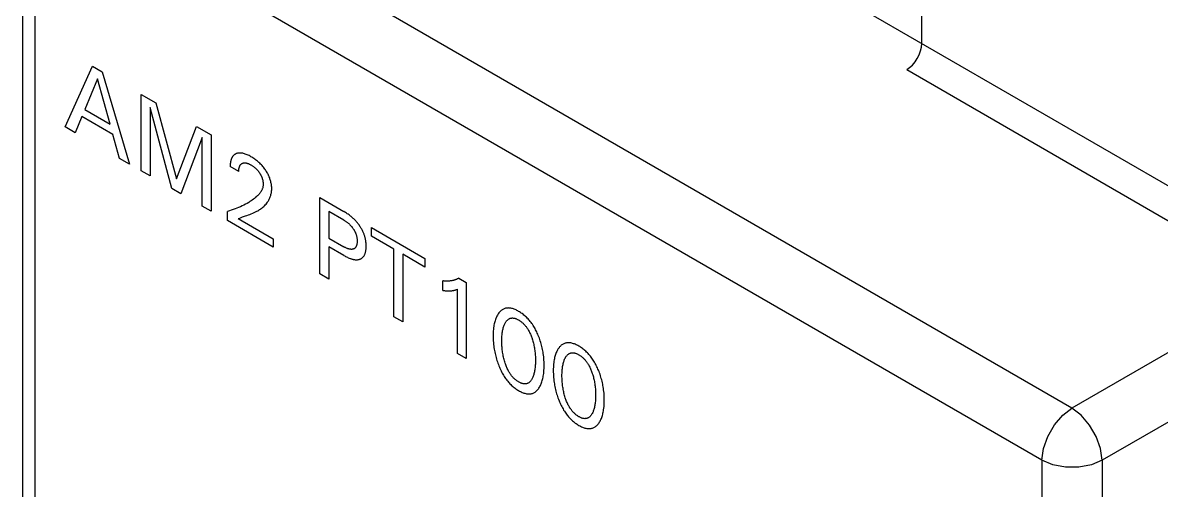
# Model space of a CAD drawing. Extents: x 0 to 420, y 0 to 297.
# Drawn here: x 165.2 to 191.99, y 172.8 to 183.79 of the extents above; entities that cross this region are included whole.
import ezdxf

# ---------------------------------------------------------------- set-up
doc = ezdxf.new("R2010")
doc.units = 0
doc.header["$LTSCALE"] = 23.1
doc.layers.add('40000_ISO', color=7, linetype='CONTINUOUS')

msp = doc.modelspace()

# ---------------------------------------------------------------- linework, layer by layer
at = {"layer": '40000_ISO', "color": 7, "linetype": 'CONTINUOUS'}
for p, q in [((189.887, 174.731), (166.199, 188.407)), ((186.352, 183.304), (186.352, 188.203)), ((165.199, 152.481), (165.199, 187.591)), ((165.492, 152.073), (165.492, 187.182)), ((189.18, 173.506), (165.492, 187.182)), ((184.655, 184.284), (195.191, 178.201)), ((186.345, 183.221), (186.352, 183.304)), ((186.248, 182.956), (186.292, 183.043)), ((186.292, 183.043), (186.325, 183.132)), ((186.325, 183.132), (186.345, 183.221)), ((166.199, 181.344), (166.837, 182.772)), ((166.837, 182.772), (167.071, 182.637)), ((185.998, 182.692), (186.067, 182.739)), ((186.067, 182.739), (186.133, 182.801)), ((186.133, 182.801), (186.195, 182.874)), ((186.195, 182.874), (186.248, 182.956)), ((166.955, 182.472), (166.658, 181.752)), ((167.254, 181.407), (166.955, 182.472)), ((167.071, 182.637), (167.71, 180.472)), ((185.998, 182.692), (194.837, 177.589)), ((167.982, 180.315), (167.982, 182.111)), ((167.982, 182.111), (168.327, 181.912)), ((168.327, 181.912), (168.815, 180.127)), ((166.658, 181.752), (167.254, 181.407)), ((168.195, 181.8), (168.195, 180.192)), ((168.707, 179.896), (168.195, 181.8)), ((166.589, 181.588), (166.435, 181.208)), ((167.321, 181.165), (166.589, 181.588)), ((168.815, 180.127), (169.288, 181.357)), ((169.288, 181.357), (169.633, 181.158)), ((166.435, 181.208), (166.199, 181.344)), ((167.478, 180.606), (167.321, 181.165)), ((169.421, 181.095), (168.921, 179.773)), ((169.421, 179.484), (169.421, 181.095)), ((169.633, 181.158), (169.633, 179.362)), ((167.71, 180.472), (167.478, 180.606)), ((170.096, 180.557), (170.093, 180.548)), ((170.098, 180.565), (170.096, 180.557)), ((170.1, 180.572), (170.098, 180.565)), ((170.102, 180.58), (170.1, 180.572)), ((170.105, 180.587), (170.102, 180.58)), ((170.108, 180.594), (170.105, 180.587)), ((170.11, 180.601), (170.108, 180.594)), ((170.113, 180.608), (170.11, 180.601)), ((170.117, 180.615), (170.113, 180.608)), ((170.12, 180.622), (170.117, 180.615)), ((170.123, 180.628), (170.12, 180.622)), ((170.127, 180.634), (170.123, 180.628)), ((170.131, 180.64), (170.127, 180.634)), ((170.134, 180.646), (170.131, 180.64)), ((170.138, 180.652), (170.134, 180.646)), ((170.143, 180.657), (170.138, 180.652)), ((170.147, 180.662), (170.143, 180.657)), ((170.151, 180.667), (170.147, 180.662)), ((170.155, 180.671), (170.151, 180.667)), ((170.16, 180.676), (170.155, 180.671)), ((170.164, 180.68), (170.16, 180.676)), ((170.169, 180.684), (170.164, 180.68)), ((170.174, 180.688), (170.169, 180.684)), ((170.178, 180.692), (170.174, 180.688)), ((170.183, 180.695), (170.178, 180.692)), ((170.188, 180.699), (170.183, 180.695)), ((170.194, 180.702), (170.188, 180.699)), ((170.199, 180.705), (170.194, 180.702)), ((170.204, 180.708), (170.199, 180.705)), ((170.21, 180.711), (170.204, 180.708)), ((170.215, 180.713), (170.21, 180.711)), ((170.221, 180.716), (170.215, 180.713)), ((170.236, 180.721), (170.221, 180.716)), ((170.252, 180.725), (170.236, 180.721)), ((170.268, 180.728), (170.252, 180.725)), ((170.284, 180.73), (170.268, 180.728)), ((170.301, 180.731), (170.284, 180.73)), ((170.318, 180.731), (170.301, 180.731)), ((170.337, 180.73), (170.318, 180.731)), ((170.356, 180.728), (170.337, 180.73)), ((170.375, 180.724), (170.356, 180.728)), ((170.395, 180.72), (170.375, 180.724)), ((170.414, 180.714), (170.395, 180.72)), ((170.434, 180.708), (170.414, 180.714)), ((170.456, 180.7), (170.434, 180.708)), ((170.479, 180.69), (170.456, 180.7)), ((170.501, 180.68), (170.479, 180.69)), ((170.523, 180.669), (170.501, 180.68)), ((170.546, 180.657), (170.523, 180.669)), ((170.568, 180.645), (170.546, 180.657)), ((170.59, 180.632), (170.568, 180.645)), ((170.612, 180.618), (170.59, 180.632)), ((170.634, 180.604), (170.612, 180.618)), ((170.656, 180.589), (170.634, 180.604)), ((170.678, 180.573), (170.656, 180.589)), ((170.699, 180.557), (170.678, 180.573)), ((170.719, 180.541), (170.699, 180.557)), ((168.195, 180.192), (167.982, 180.315)), ((170.081, 180.455), (170.08, 180.445)), ((170.08, 180.445), (170.08, 180.435)), ((170.08, 180.435), (170.08, 180.425)), ((170.08, 180.425), (170.08, 180.415)), ((170.282, 180.299), (170.08, 180.415)), ((170.082, 180.475), (170.081, 180.465)), ((170.081, 180.465), (170.081, 180.455)), ((170.083, 180.484), (170.082, 180.475)), ((170.084, 180.494), (170.083, 180.484)), ((170.085, 180.503), (170.084, 180.494)), ((170.086, 180.512), (170.085, 180.503)), ((170.088, 180.522), (170.086, 180.512)), ((170.09, 180.531), (170.088, 180.522)), ((170.091, 180.54), (170.09, 180.531)), ((170.093, 180.548), (170.091, 180.54)), ((170.282, 180.321), (170.283, 180.332)), ((170.282, 180.31), (170.282, 180.321)), ((170.282, 180.299), (170.282, 180.31)), ((170.283, 180.332), (170.284, 180.343)), ((170.284, 180.343), (170.285, 180.354)), ((170.285, 180.354), (170.286, 180.365)), ((170.286, 180.365), (170.288, 180.375)), ((170.288, 180.375), (170.29, 180.385)), ((170.29, 180.385), (170.292, 180.393)), ((170.292, 180.393), (170.295, 180.401)), ((170.295, 180.401), (170.297, 180.408)), ((170.297, 180.408), (170.3, 180.415)), ((170.3, 180.415), (170.303, 180.422)), ((170.303, 180.422), (170.306, 180.429)), ((170.306, 180.429), (170.309, 180.435)), ((170.309, 180.435), (170.313, 180.442)), ((170.313, 180.442), (170.317, 180.448)), ((170.317, 180.448), (170.321, 180.453)), ((170.321, 180.453), (170.325, 180.458)), ((170.325, 180.458), (170.329, 180.463)), ((170.329, 180.463), (170.334, 180.468)), ((170.334, 180.468), (170.339, 180.472)), ((170.339, 180.472), (170.344, 180.476)), ((170.344, 180.476), (170.349, 180.48)), ((170.349, 180.48), (170.355, 180.483)), ((170.355, 180.483), (170.361, 180.486)), ((170.361, 180.486), (170.367, 180.489)), ((170.367, 180.489), (170.374, 180.492)), ((170.374, 180.492), (170.381, 180.494)), ((170.381, 180.494), (170.388, 180.496)), ((170.388, 180.496), (170.396, 180.498)), ((170.396, 180.498), (170.403, 180.499)), ((170.403, 180.499), (170.411, 180.5)), ((170.411, 180.5), (170.419, 180.5)), ((170.419, 180.5), (170.427, 180.5)), ((170.427, 180.5), (170.435, 180.499)), ((170.435, 180.499), (170.444, 180.498)), ((170.444, 180.498), (170.453, 180.497)), ((170.453, 180.497), (170.461, 180.495)), ((170.461, 180.495), (170.47, 180.493)), ((170.47, 180.493), (170.479, 180.491)), ((170.479, 180.491), (170.488, 180.488)), ((170.488, 180.488), (170.498, 180.485)), ((170.498, 180.485), (170.508, 180.481)), ((170.508, 180.481), (170.518, 180.477)), ((170.518, 180.477), (170.528, 180.472)), ((170.528, 180.472), (170.538, 180.468)), ((170.538, 180.468), (170.548, 180.462)), ((170.548, 180.462), (170.558, 180.457)), ((170.558, 180.457), (170.568, 180.451)), ((170.568, 180.451), (170.58, 180.445)), ((170.58, 180.445), (170.591, 180.438)), ((170.591, 180.438), (170.602, 180.431)), ((170.602, 180.431), (170.613, 180.423)), ((170.613, 180.423), (170.625, 180.415)), ((170.625, 180.415), (170.636, 180.407)), ((170.636, 180.407), (170.647, 180.398)), ((170.647, 180.398), (170.655, 180.391)), ((170.655, 180.391), (170.664, 180.384)), ((170.664, 180.384), (170.673, 180.376)), ((170.673, 180.376), (170.681, 180.368)), ((170.681, 180.368), (170.69, 180.36)), ((170.69, 180.36), (170.698, 180.352)), ((170.698, 180.352), (170.706, 180.344)), ((170.706, 180.344), (170.714, 180.335)), ((170.714, 180.335), (170.722, 180.326)), ((170.738, 180.525), (170.719, 180.541)), ((170.722, 180.326), (170.729, 180.318)), ((170.729, 180.318), (170.737, 180.309)), ((170.737, 180.309), (170.744, 180.3)), ((170.757, 180.508), (170.738, 180.525)), ((170.744, 180.3), (170.751, 180.29)), ((170.751, 180.29), (170.758, 180.281)), ((170.776, 180.49), (170.757, 180.508)), ((170.795, 180.472), (170.776, 180.49)), ((170.813, 180.453), (170.795, 180.472)), ((170.83, 180.434), (170.813, 180.453)), ((170.846, 180.415), (170.83, 180.434)), ((170.863, 180.396), (170.846, 180.415)), ((170.879, 180.376), (170.863, 180.396)), ((170.894, 180.355), (170.879, 180.376)), ((170.909, 180.334), (170.894, 180.355)), ((170.922, 180.314), (170.909, 180.334)), ((170.935, 180.294), (170.922, 180.314)), ((170.947, 180.274), (170.935, 180.294)), ((170.758, 180.281), (170.765, 180.271)), ((170.765, 180.271), (170.771, 180.262)), ((170.771, 180.262), (170.777, 180.253)), ((170.777, 180.253), (170.783, 180.243)), ((170.783, 180.243), (170.788, 180.234)), ((170.788, 180.234), (170.794, 180.224)), ((170.794, 180.224), (170.799, 180.215)), ((170.799, 180.215), (170.804, 180.205)), ((170.804, 180.205), (170.809, 180.195)), ((170.809, 180.195), (170.813, 180.186)), ((170.813, 180.186), (170.818, 180.176)), ((170.818, 180.176), (170.822, 180.166)), ((170.822, 180.166), (170.826, 180.156)), ((170.826, 180.156), (170.829, 180.146)), ((170.829, 180.146), (170.833, 180.136)), ((170.833, 180.136), (170.836, 180.126)), ((170.836, 180.126), (170.839, 180.116)), ((170.839, 180.116), (170.841, 180.106)), ((170.841, 180.106), (170.844, 180.096)), ((170.844, 180.096), (170.846, 180.086)), ((170.846, 180.086), (170.848, 180.075)), ((170.848, 180.075), (170.85, 180.065)), ((170.85, 180.065), (170.851, 180.054)), ((170.851, 180.054), (170.853, 180.044)), ((170.853, 180.044), (170.854, 180.033)), ((170.854, 180.033), (170.854, 180.023)), ((170.854, 180.023), (170.855, 180.013)), ((170.959, 180.253), (170.947, 180.274)), ((170.971, 180.232), (170.959, 180.253)), ((170.981, 180.211), (170.971, 180.232)), ((170.991, 180.189), (170.981, 180.211)), ((171, 180.168), (170.991, 180.189)), ((171.009, 180.147), (171, 180.168)), ((171.016, 180.126), (171.009, 180.147)), ((171.023, 180.104), (171.016, 180.126)), ((171.03, 180.083), (171.023, 180.104)), ((171.035, 180.062), (171.03, 180.083)), ((171.04, 180.041), (171.035, 180.062)), ((171.045, 180.018), (171.04, 180.041)), ((171.049, 179.995), (171.045, 180.018)), ((168.921, 179.773), (168.707, 179.896)), ((170.746, 179.748), (170.732, 179.734)), ((170.759, 179.763), (170.746, 179.748)), ((170.772, 179.779), (170.759, 179.763)), ((170.784, 179.795), (170.772, 179.779)), ((170.796, 179.812), (170.784, 179.795)), ((170.807, 179.829), (170.796, 179.812)), ((170.817, 179.848), (170.807, 179.829)), ((170.823, 179.861), (170.817, 179.848)), ((170.829, 179.873), (170.823, 179.861)), ((170.834, 179.887), (170.829, 179.873)), ((170.839, 179.9), (170.834, 179.887)), ((170.844, 179.915), (170.839, 179.9)), ((170.847, 179.929), (170.844, 179.915)), ((170.85, 179.944), (170.847, 179.929)), ((170.853, 179.96), (170.85, 179.944)), ((170.854, 179.976), (170.853, 179.96)), ((170.855, 179.993), (170.854, 179.976)), ((170.855, 180.013), (170.855, 180.003)), ((170.855, 180.003), (170.855, 179.993)), ((171.034, 179.735), (171.04, 179.755)), ((171.04, 179.755), (171.044, 179.776)), ((171.044, 179.776), (171.049, 179.797)), ((171.052, 179.973), (171.049, 179.995)), ((171.049, 179.797), (171.052, 179.818)), ((171.054, 179.951), (171.052, 179.973)), ((171.052, 179.818), (171.054, 179.841)), ((171.056, 179.929), (171.054, 179.951)), ((171.054, 179.841), (171.056, 179.863)), ((171.057, 179.908), (171.056, 179.929)), ((171.056, 179.863), (171.057, 179.887)), ((171.057, 179.887), (171.057, 179.908)), ((169.633, 179.362), (169.421, 179.484)), ((170.361, 179.488), (170.32, 179.469)), ((170.4, 179.507), (170.361, 179.488)), ((170.439, 179.527), (170.4, 179.507)), ((170.478, 179.548), (170.439, 179.527)), ((170.515, 179.57), (170.478, 179.548)), ((170.544, 179.588), (170.515, 179.57)), ((170.572, 179.606), (170.544, 179.588)), ((170.599, 179.624), (170.572, 179.606)), ((170.626, 179.644), (170.599, 179.624)), ((170.653, 179.664), (170.626, 179.644)), ((170.679, 179.685), (170.653, 179.664)), ((170.704, 179.707), (170.679, 179.685)), ((170.718, 179.721), (170.704, 179.707)), ((170.732, 179.734), (170.718, 179.721)), ((170.87, 179.476), (170.888, 179.493)), ((170.888, 179.493), (170.906, 179.511)), ((170.906, 179.511), (170.923, 179.531)), ((170.923, 179.531), (170.939, 179.551)), ((170.939, 179.551), (170.954, 179.572)), ((170.954, 179.572), (170.969, 179.594)), ((170.969, 179.594), (170.979, 179.61)), ((170.979, 179.61), (170.988, 179.626)), ((170.988, 179.626), (170.997, 179.643)), ((170.997, 179.643), (171.006, 179.661)), ((171.006, 179.661), (171.014, 179.678)), ((171.014, 179.678), (171.021, 179.697)), ((171.021, 179.697), (171.028, 179.716)), ((171.028, 179.716), (171.034, 179.735)), ((172.188, 177.887), (172.188, 179.683)), ((172.188, 179.683), (172.754, 179.357)), ((170.061, 179.37), (170.016, 179.356)), ((170.016, 179.141), (170.016, 179.356)), ((170.106, 179.384), (170.061, 179.37)), ((170.15, 179.4), (170.106, 179.384)), ((170.194, 179.416), (170.15, 179.4)), ((170.237, 179.433), (170.194, 179.416)), ((170.279, 179.45), (170.237, 179.433)), ((170.32, 179.469), (170.279, 179.45)), ((170.303, 179.203), (170.336, 179.215)), ((170.336, 179.215), (170.37, 179.227)), ((170.37, 179.227), (170.438, 179.251)), ((170.438, 179.251), (170.472, 179.263)), ((170.472, 179.263), (170.507, 179.276)), ((170.507, 179.276), (170.541, 179.289)), ((170.541, 179.289), (170.575, 179.302)), ((170.575, 179.302), (170.609, 179.316)), ((170.609, 179.316), (170.642, 179.33)), ((170.642, 179.33), (170.675, 179.346)), ((170.675, 179.346), (170.707, 179.362)), ((170.707, 179.362), (170.729, 179.374)), ((170.729, 179.374), (170.75, 179.387)), ((170.75, 179.387), (170.771, 179.4)), ((170.771, 179.4), (170.792, 179.414)), ((170.792, 179.414), (170.812, 179.428)), ((170.812, 179.428), (170.832, 179.443)), ((170.832, 179.443), (170.851, 179.459)), ((170.851, 179.459), (170.87, 179.476)), ((172.401, 179.357), (172.401, 178.73)), ((172.754, 179.153), (172.401, 179.357)), ((172.774, 179.344), (172.754, 179.357)), ((172.795, 179.332), (172.774, 179.344)), ((172.815, 179.319), (172.795, 179.332)), ((172.836, 179.305), (172.815, 179.319)), ((172.856, 179.291), (172.836, 179.305)), ((172.877, 179.276), (172.856, 179.291)), ((172.897, 179.26), (172.877, 179.276)), ((172.913, 179.248), (172.897, 179.26)), ((172.928, 179.235), (172.913, 179.248)), ((172.944, 179.222), (172.928, 179.235)), ((172.96, 179.208), (172.944, 179.222)), ((171.089, 178.521), (170.016, 179.141)), ((170.27, 179.19), (170.303, 179.203)), ((170.27, 179.19), (171.089, 178.717)), ((172.754, 179.153), (172.766, 179.146)), ((172.766, 179.146), (172.778, 179.138)), ((172.778, 179.138), (172.791, 179.13)), ((172.791, 179.13), (172.803, 179.122)), ((172.803, 179.122), (172.816, 179.113)), ((172.816, 179.113), (172.828, 179.104)), ((172.828, 179.104), (172.84, 179.095)), ((172.84, 179.095), (172.85, 179.087)), ((172.85, 179.087), (172.859, 179.079)), ((172.859, 179.079), (172.869, 179.071)), ((172.869, 179.071), (172.878, 179.063)), ((172.878, 179.063), (172.887, 179.055)), ((172.887, 179.055), (172.896, 179.046)), ((172.896, 179.046), (172.905, 179.037)), ((172.905, 179.037), (172.914, 179.028)), ((172.914, 179.028), (172.922, 179.019)), ((172.922, 179.019), (172.93, 179.01)), ((172.93, 179.01), (172.938, 179.001)), ((172.938, 179.001), (172.946, 178.992)), ((172.946, 178.992), (172.953, 178.982)), ((172.953, 178.982), (172.961, 178.972)), ((172.975, 179.194), (172.96, 179.208)), ((172.961, 178.972), (172.968, 178.962)), ((172.968, 178.962), (172.975, 178.952)), ((172.99, 179.18), (172.975, 179.194)), ((172.975, 178.952), (172.982, 178.943)), ((173.005, 179.165), (172.99, 179.18)), ((173.02, 179.149), (173.005, 179.165)), ((173.034, 179.135), (173.02, 179.149)), ((173.047, 179.12), (173.034, 179.135)), ((173.06, 179.105), (173.047, 179.12)), ((173.073, 179.089), (173.06, 179.105)), ((173.086, 179.073), (173.073, 179.089)), ((173.099, 179.057), (173.086, 179.073)), ((173.111, 179.041), (173.099, 179.057)), ((173.123, 179.024), (173.111, 179.041)), ((173.134, 179.007), (173.123, 179.024)), ((173.145, 178.991), (173.134, 179.007)), ((173.155, 178.974), (173.145, 178.991)), ((173.165, 178.957), (173.155, 178.974)), ((173.175, 178.94), (173.165, 178.957)), ((173.407, 178.775), (173.407, 178.979)), ((173.407, 178.979), (174.663, 178.254)), ((171.089, 178.717), (171.089, 178.521)), ((172.401, 178.73), (172.754, 178.526)), ((172.982, 178.943), (172.988, 178.933)), ((172.988, 178.933), (172.994, 178.923)), ((172.994, 178.923), (173, 178.913)), ((173, 178.913), (173.006, 178.902)), ((173.006, 178.902), (173.011, 178.892)), ((173.011, 178.892), (173.016, 178.881)), ((173.016, 178.881), (173.021, 178.871)), ((173.021, 178.871), (173.026, 178.86)), ((173.026, 178.86), (173.03, 178.85)), ((173.03, 178.85), (173.035, 178.839)), ((173.035, 178.839), (173.039, 178.828)), ((173.039, 178.828), (173.042, 178.817)), ((173.042, 178.817), (173.046, 178.806)), ((173.046, 178.806), (173.049, 178.795)), ((173.049, 178.795), (173.052, 178.785)), ((173.052, 178.785), (173.054, 178.774)), ((173.054, 178.774), (173.056, 178.763)), ((173.056, 178.763), (173.059, 178.752)), ((173.059, 178.752), (173.061, 178.74)), ((173.061, 178.74), (173.062, 178.728)), ((173.062, 178.728), (173.064, 178.717)), ((173.064, 178.717), (173.065, 178.706)), ((173.065, 178.706), (173.066, 178.694)), ((173.066, 178.694), (173.066, 178.683)), ((173.066, 178.683), (173.067, 178.672)), ((173.184, 178.923), (173.175, 178.94)), ((173.193, 178.906), (173.184, 178.923)), ((173.202, 178.888), (173.193, 178.906)), ((173.21, 178.87), (173.202, 178.888)), ((173.217, 178.854), (173.21, 178.87)), ((173.223, 178.838), (173.217, 178.854)), ((173.229, 178.822), (173.223, 178.838)), ((173.235, 178.806), (173.229, 178.822)), ((173.241, 178.79), (173.235, 178.806)), ((173.246, 178.774), (173.241, 178.79)), ((173.25, 178.758), (173.246, 178.774)), ((173.255, 178.742), (173.25, 178.758)), ((173.258, 178.726), (173.255, 178.742)), ((173.262, 178.71), (173.258, 178.726)), ((173.266, 178.69), (173.262, 178.71)), ((173.269, 178.671), (173.266, 178.69)), ((173.929, 178.474), (173.407, 178.775)), ((172.401, 178.526), (172.401, 177.764)), ((172.754, 178.323), (172.401, 178.526)), ((172.766, 178.519), (172.754, 178.526)), ((172.779, 178.513), (172.766, 178.519)), ((172.791, 178.506), (172.779, 178.513)), ((172.804, 178.5), (172.791, 178.506)), ((172.816, 178.494), (172.804, 178.5)), ((172.829, 178.489), (172.816, 178.494)), ((172.841, 178.484), (172.829, 178.489)), ((172.851, 178.481), (172.841, 178.484)), ((172.86, 178.478), (172.851, 178.481)), ((172.869, 178.475), (172.86, 178.478)), ((172.879, 178.473), (172.869, 178.475)), ((172.888, 178.471), (172.879, 178.473)), ((172.897, 178.469), (172.888, 178.471)), ((172.906, 178.467), (172.897, 178.469)), ((172.915, 178.467), (172.906, 178.467)), ((172.923, 178.466), (172.915, 178.467)), ((172.931, 178.466), (172.923, 178.466)), ((172.939, 178.466), (172.931, 178.466)), ((172.947, 178.467), (172.939, 178.466)), ((172.955, 178.468), (172.947, 178.467)), ((172.962, 178.469), (172.955, 178.468)), ((172.969, 178.471), (172.962, 178.469)), ((172.976, 178.473), (172.969, 178.471)), ((172.983, 178.475), (172.976, 178.473)), ((172.989, 178.478), (172.983, 178.475)), ((172.995, 178.481), (172.989, 178.478)), ((173.001, 178.485), (172.995, 178.481)), ((173.006, 178.489), (173.001, 178.485)), ((173.012, 178.493), (173.006, 178.489)), ((173.017, 178.497), (173.012, 178.493)), ((173.022, 178.502), (173.017, 178.497)), ((173.026, 178.508), (173.022, 178.502)), ((173.031, 178.513), (173.026, 178.508)), ((173.035, 178.519), (173.031, 178.513)), ((173.039, 178.526), (173.035, 178.519)), ((173.043, 178.532), (173.039, 178.526)), ((173.046, 178.54), (173.043, 178.532)), ((173.049, 178.547), (173.046, 178.54)), ((173.052, 178.554), (173.049, 178.547)), ((173.054, 178.562), (173.052, 178.554)), ((173.057, 178.57), (173.054, 178.562)), ((173.059, 178.58), (173.057, 178.57)), ((173.061, 178.589), (173.059, 178.58)), ((173.062, 178.599), (173.061, 178.589)), ((173.064, 178.609), (173.062, 178.599)), ((173.065, 178.619), (173.064, 178.609)), ((173.066, 178.629), (173.065, 178.619)), ((173.067, 178.651), (173.066, 178.64)), ((173.066, 178.64), (173.066, 178.629)), ((173.067, 178.672), (173.067, 178.661)), ((173.067, 178.661), (173.067, 178.651)), ((173.266, 178.406), (173.269, 178.421)), ((173.272, 178.652), (173.269, 178.671)), ((173.269, 178.421), (173.272, 178.437)), ((173.274, 178.633), (173.272, 178.652)), ((173.272, 178.437), (173.275, 178.454)), ((173.276, 178.614), (173.274, 178.633)), ((173.275, 178.454), (173.276, 178.471)), ((173.278, 178.596), (173.276, 178.614)), ((173.276, 178.471), (173.278, 178.488)), ((173.279, 178.577), (173.278, 178.596)), ((173.278, 178.488), (173.279, 178.505)), ((173.279, 178.559), (173.279, 178.577)), ((173.279, 178.541), (173.279, 178.559)), ((173.279, 178.523), (173.279, 178.541)), ((173.279, 178.505), (173.279, 178.523)), ((173.929, 176.882), (173.929, 178.474)), ((172.754, 178.323), (172.774, 178.311)), ((172.774, 178.311), (172.795, 178.3)), ((172.795, 178.3), (172.816, 178.289)), ((172.816, 178.289), (172.837, 178.279)), ((172.837, 178.279), (172.857, 178.27)), ((172.857, 178.27), (172.878, 178.261)), ((172.878, 178.261), (172.899, 178.253)), ((172.899, 178.253), (172.915, 178.247)), ((172.915, 178.247), (172.93, 178.242)), ((172.93, 178.242), (172.946, 178.237)), ((172.946, 178.237), (172.962, 178.233)), ((172.962, 178.233), (172.977, 178.229)), ((172.977, 178.229), (172.992, 178.226)), ((172.992, 178.226), (173.008, 178.224)), ((173.008, 178.224), (173.023, 178.222)), ((173.023, 178.222), (173.036, 178.221)), ((173.036, 178.221), (173.05, 178.221)), ((173.05, 178.221), (173.063, 178.221)), ((173.063, 178.221), (173.076, 178.222)), ((173.076, 178.222), (173.088, 178.224)), ((173.088, 178.224), (173.101, 178.226)), ((173.101, 178.226), (173.113, 178.228)), ((173.113, 178.228), (173.125, 178.232)), ((173.125, 178.232), (173.136, 178.236)), ((173.136, 178.236), (173.147, 178.24)), ((173.147, 178.24), (173.157, 178.245)), ((173.157, 178.245), (173.167, 178.25)), ((173.167, 178.25), (173.176, 178.256)), ((173.176, 178.256), (173.186, 178.263)), ((173.186, 178.263), (173.194, 178.271)), ((173.194, 178.271), (173.203, 178.279)), ((173.203, 178.279), (173.211, 178.287)), ((173.211, 178.287), (173.218, 178.296)), ((173.218, 178.296), (173.225, 178.306)), ((173.225, 178.306), (173.232, 178.317)), ((173.232, 178.317), (173.238, 178.328)), ((173.238, 178.328), (173.244, 178.339)), ((173.244, 178.339), (173.249, 178.351)), ((173.249, 178.351), (173.254, 178.364)), ((173.254, 178.364), (173.258, 178.377)), ((173.258, 178.377), (173.262, 178.39)), ((173.262, 178.39), (173.266, 178.406)), ((174.142, 178.351), (174.142, 176.759)), ((174.663, 178.05), (174.142, 178.351)), ((174.663, 178.254), (174.663, 178.05)), ((172.401, 177.764), (172.188, 177.887)), ((175.084, 177.5), (175.084, 177.724)), ((175.098, 177.723), (175.084, 177.724)), ((175.112, 177.721), (175.098, 177.723)), ((175.125, 177.72), (175.112, 177.721)), ((175.139, 177.719), (175.125, 177.72)), ((175.153, 177.719), (175.139, 177.719)), ((175.166, 177.718), (175.153, 177.719)), ((175.179, 177.718), (175.166, 177.718)), ((175.193, 177.718), (175.179, 177.718)), ((175.206, 177.719), (175.193, 177.718)), ((175.219, 177.719), (175.206, 177.719)), ((175.232, 177.72), (175.219, 177.719)), ((175.244, 177.721), (175.232, 177.72)), ((175.257, 177.723), (175.244, 177.721)), ((175.27, 177.725), (175.257, 177.723)), ((175.282, 177.726), (175.27, 177.725)), ((175.295, 177.729), (175.282, 177.726)), ((175.307, 177.731), (175.295, 177.729)), ((175.319, 177.734), (175.307, 177.731)), ((175.331, 177.737), (175.319, 177.734)), ((175.343, 177.74), (175.331, 177.737)), ((175.355, 177.743), (175.343, 177.74)), ((175.367, 177.747), (175.355, 177.743)), ((175.378, 177.751), (175.367, 177.747)), ((175.39, 177.755), (175.378, 177.751)), ((175.402, 177.76), (175.39, 177.755)), ((175.413, 177.764), (175.402, 177.76)), ((175.424, 177.769), (175.413, 177.764)), ((175.435, 177.774), (175.424, 177.769)), ((175.446, 177.78), (175.435, 177.774)), ((175.457, 177.786), (175.446, 177.78)), ((175.457, 177.786), (175.633, 177.684)), ((175.633, 177.684), (175.633, 175.898)), ((175.084, 177.5), (175.103, 177.498)), ((175.103, 177.498), (175.123, 177.496)), ((175.123, 177.496), (175.142, 177.494)), ((175.142, 177.494), (175.161, 177.493)), ((175.161, 177.493), (175.18, 177.492)), ((175.18, 177.492), (175.194, 177.491)), ((175.194, 177.491), (175.208, 177.49)), ((175.208, 177.49), (175.221, 177.49)), ((175.221, 177.49), (175.235, 177.49)), ((175.235, 177.49), (175.249, 177.491)), ((175.249, 177.491), (175.262, 177.491)), ((175.262, 177.491), (175.274, 177.492)), ((175.274, 177.492), (175.286, 177.493)), ((175.286, 177.493), (175.297, 177.494)), ((175.297, 177.494), (175.309, 177.495)), ((175.309, 177.495), (175.32, 177.497)), ((175.32, 177.497), (175.331, 177.499)), ((175.331, 177.499), (175.341, 177.501)), ((175.341, 177.501), (175.351, 177.503)), ((175.351, 177.503), (175.36, 177.506)), ((175.36, 177.506), (175.371, 177.508)), ((175.371, 177.508), (175.381, 177.511)), ((175.381, 177.511), (175.391, 177.515)), ((175.391, 177.515), (175.408, 177.52)), ((175.408, 177.52), (175.425, 177.527)), ((175.425, 176.018), (175.425, 177.527)), ((194.837, 177.589), (189.887, 174.731)), ((176.529, 177.07), (176.513, 177.063)), ((176.544, 177.075), (176.529, 177.07)), ((176.56, 177.08), (176.544, 177.075)), ((176.577, 177.083), (176.56, 177.08)), ((176.593, 177.085), (176.577, 177.083)), ((176.611, 177.086), (176.593, 177.085)), ((176.628, 177.087), (176.611, 177.086)), ((176.646, 177.086), (176.628, 177.087)), ((176.664, 177.084), (176.646, 177.086)), ((176.683, 177.081), (176.664, 177.084)), ((176.703, 177.077), (176.683, 177.081)), ((176.723, 177.072), (176.703, 177.077)), ((176.743, 177.066), (176.723, 177.072)), ((174.142, 176.759), (173.929, 176.882)), ((176.32, 176.813), (176.312, 176.788)), ((176.328, 176.837), (176.32, 176.813)), ((176.337, 176.858), (176.328, 176.837)), ((176.346, 176.878), (176.337, 176.858)), ((176.356, 176.898), (176.346, 176.878)), ((176.366, 176.917), (176.356, 176.898)), ((176.377, 176.935), (176.366, 176.917)), ((176.389, 176.953), (176.377, 176.935)), ((176.401, 176.97), (176.389, 176.953)), ((176.405, 176.975), (176.401, 176.97)), ((176.417, 176.989), (176.405, 176.975)), ((176.429, 177.002), (176.417, 176.989)), ((176.441, 177.014), (176.429, 177.002)), ((176.455, 177.026), (176.441, 177.014)), ((176.468, 177.037), (176.455, 177.026)), ((176.483, 177.047), (176.468, 177.037)), ((176.497, 177.055), (176.483, 177.047)), ((176.513, 177.063), (176.497, 177.055)), ((176.591, 176.793), (176.601, 176.803)), ((176.601, 176.803), (176.611, 176.812)), ((176.611, 176.812), (176.621, 176.82)), ((176.621, 176.82), (176.632, 176.828)), ((176.632, 176.828), (176.641, 176.833)), ((176.641, 176.833), (176.651, 176.838)), ((176.651, 176.838), (176.661, 176.842)), ((176.661, 176.842), (176.671, 176.845)), ((176.671, 176.845), (176.681, 176.848)), ((176.681, 176.848), (176.692, 176.85)), ((176.692, 176.85), (176.703, 176.851)), ((176.703, 176.851), (176.714, 176.852)), ((176.714, 176.852), (176.726, 176.852)), ((176.726, 176.852), (176.738, 176.851)), ((176.738, 176.851), (176.75, 176.85)), ((176.763, 177.058), (176.743, 177.066)), ((176.75, 176.85), (176.763, 176.847)), ((176.784, 177.05), (176.763, 177.058)), ((176.763, 176.847), (176.775, 176.844)), ((176.775, 176.844), (176.788, 176.841)), ((176.805, 177.041), (176.784, 177.05)), ((176.788, 176.841), (176.801, 176.836)), ((176.801, 176.836), (176.814, 176.831)), ((176.825, 177.031), (176.805, 177.041)), ((176.814, 176.831), (176.827, 176.825)), ((176.846, 177.02), (176.825, 177.031)), ((176.827, 176.825), (176.84, 176.819)), ((176.84, 176.819), (176.854, 176.812)), ((176.867, 177.008), (176.846, 177.02)), ((176.854, 176.812), (176.867, 176.805)), ((176.888, 176.996), (176.867, 177.008)), ((176.867, 176.805), (176.88, 176.797)), ((176.909, 176.983), (176.888, 176.996)), ((176.93, 176.969), (176.909, 176.983)), ((176.95, 176.954), (176.93, 176.969)), ((176.971, 176.939), (176.95, 176.954)), ((176.991, 176.922), (176.971, 176.939)), ((177.012, 176.905), (176.991, 176.922)), ((177.032, 176.887), (177.012, 176.905)), ((177.052, 176.868), (177.032, 176.887)), ((177.07, 176.85), (177.052, 176.868)), ((177.088, 176.831), (177.07, 176.85)), ((177.106, 176.811), (177.088, 176.831)), ((177.124, 176.79), (177.106, 176.811)), ((196.605, 176.976), (190.594, 173.506)), ((176.271, 176.547), (176.269, 176.51)), ((176.274, 176.584), (176.271, 176.547)), ((176.278, 176.621), (176.274, 176.584)), ((176.283, 176.656), (176.278, 176.621)), ((176.287, 176.684), (176.283, 176.656)), ((176.292, 176.711), (176.287, 176.684)), ((176.298, 176.737), (176.292, 176.711)), ((176.305, 176.763), (176.298, 176.737)), ((176.312, 176.788), (176.305, 176.763)), ((176.487, 176.53), (176.491, 176.554)), ((176.491, 176.554), (176.495, 176.577)), ((176.495, 176.577), (176.501, 176.6)), ((176.501, 176.6), (176.506, 176.622)), ((176.506, 176.622), (176.512, 176.642)), ((176.512, 176.642), (176.519, 176.662)), ((176.519, 176.662), (176.526, 176.681)), ((176.526, 176.681), (176.534, 176.699)), ((176.534, 176.699), (176.542, 176.717)), ((176.542, 176.717), (176.551, 176.734)), ((176.551, 176.734), (176.558, 176.747)), ((176.558, 176.747), (176.565, 176.759)), ((176.565, 176.759), (176.574, 176.771)), ((176.574, 176.771), (176.582, 176.782)), ((176.582, 176.782), (176.591, 176.793)), ((176.88, 176.797), (176.894, 176.788)), ((176.894, 176.788), (176.907, 176.779)), ((176.907, 176.779), (176.92, 176.77)), ((176.92, 176.77), (176.933, 176.76)), ((176.933, 176.76), (176.946, 176.749)), ((176.946, 176.749), (176.959, 176.738)), ((176.959, 176.738), (176.971, 176.727)), ((176.971, 176.727), (176.984, 176.715)), ((176.984, 176.715), (176.996, 176.702)), ((176.996, 176.702), (177.008, 176.689)), ((177.008, 176.689), (177.02, 176.676)), ((177.02, 176.676), (177.031, 176.662)), ((177.031, 176.662), (177.042, 176.648)), ((177.042, 176.648), (177.053, 176.633)), ((177.053, 176.633), (177.063, 176.619)), ((177.063, 176.619), (177.073, 176.603)), ((177.073, 176.603), (177.083, 176.588)), ((177.083, 176.588), (177.093, 176.572)), ((177.093, 176.572), (177.102, 176.557)), ((177.102, 176.557), (177.113, 176.536)), ((177.113, 176.536), (177.123, 176.516)), ((177.141, 176.769), (177.124, 176.79)), ((177.158, 176.747), (177.141, 176.769)), ((177.174, 176.725), (177.158, 176.747)), ((177.19, 176.703), (177.174, 176.725)), ((177.206, 176.679), (177.19, 176.703)), ((177.222, 176.654), (177.206, 176.679)), ((177.237, 176.628), (177.222, 176.654)), ((177.252, 176.602), (177.237, 176.628)), ((177.266, 176.576), (177.252, 176.602)), ((177.28, 176.549), (177.266, 176.576)), ((177.293, 176.523), (177.28, 176.549)), ((176.268, 176.472), (176.267, 176.433)), ((176.267, 176.433), (176.268, 176.393)), ((176.269, 176.51), (176.268, 176.472)), ((176.268, 176.393), (176.269, 176.353)), ((176.269, 176.353), (176.271, 176.313)), ((176.271, 176.313), (176.274, 176.272)), ((176.274, 176.272), (176.278, 176.23)), ((176.471, 176.342), (176.472, 176.37)), ((176.471, 176.313), (176.471, 176.342)), ((176.471, 176.283), (176.471, 176.313)), ((176.472, 176.253), (176.471, 176.283)), ((176.472, 176.37), (176.473, 176.399)), ((176.473, 176.399), (176.475, 176.427)), ((176.475, 176.427), (176.477, 176.454)), ((176.477, 176.454), (176.48, 176.482)), ((176.48, 176.482), (176.483, 176.506)), ((176.483, 176.506), (176.487, 176.53)), ((177.123, 176.516), (177.133, 176.495)), ((177.133, 176.495), (177.143, 176.474)), ((177.143, 176.474), (177.152, 176.453)), ((177.152, 176.453), (177.16, 176.432)), ((177.16, 176.432), (177.169, 176.411)), ((177.169, 176.411), (177.176, 176.39)), ((177.176, 176.39), (177.183, 176.369)), ((177.183, 176.369), (177.186, 176.362)), ((177.186, 176.362), (177.194, 176.335)), ((177.194, 176.335), (177.202, 176.309)), ((177.202, 176.309), (177.209, 176.283)), ((177.209, 176.283), (177.216, 176.257)), ((177.305, 176.496), (177.293, 176.523)), ((177.317, 176.468), (177.305, 176.496)), ((177.329, 176.441), (177.317, 176.468)), ((177.342, 176.409), (177.329, 176.441)), ((177.354, 176.377), (177.342, 176.409)), ((177.366, 176.344), (177.354, 176.377)), ((177.377, 176.312), (177.366, 176.344)), ((177.387, 176.279), (177.377, 176.312)), ((177.397, 176.247), (177.387, 176.279)), ((178.009, 176.268), (177.992, 176.266)), ((178.026, 176.269), (178.009, 176.268)), ((178.044, 176.269), (178.026, 176.269)), ((178.062, 176.269), (178.044, 176.269)), ((178.08, 176.267), (178.062, 176.269)), ((178.099, 176.264), (178.08, 176.267)), ((175.633, 175.898), (175.425, 176.018)), ((176.278, 176.23), (176.282, 176.188)), ((176.282, 176.188), (176.287, 176.155)), ((176.287, 176.155), (176.292, 176.122)), ((176.292, 176.122), (176.298, 176.088)), ((176.298, 176.088), (176.304, 176.054)), ((176.304, 176.054), (176.311, 176.02)), ((176.311, 176.02), (176.319, 175.986)), ((176.473, 176.223), (176.472, 176.253)), ((176.475, 176.193), (176.473, 176.223)), ((176.477, 176.162), (176.475, 176.193)), ((176.48, 176.131), (176.477, 176.162)), ((176.483, 176.103), (176.48, 176.131)), ((176.486, 176.074), (176.483, 176.103)), ((176.49, 176.045), (176.486, 176.074)), ((176.495, 176.016), (176.49, 176.045)), ((176.5, 175.987), (176.495, 176.016)), ((177.216, 176.257), (177.222, 176.232)), ((177.222, 176.232), (177.228, 176.206)), ((177.228, 176.206), (177.233, 176.177)), ((177.233, 176.177), (177.239, 176.148)), ((177.239, 176.148), (177.243, 176.12)), ((177.243, 176.12), (177.247, 176.091)), ((177.247, 176.091), (177.251, 176.063)), ((177.251, 176.063), (177.254, 176.035)), ((177.254, 176.035), (177.257, 176.004)), ((177.257, 176.004), (177.259, 175.974)), ((177.406, 176.215), (177.397, 176.247)), ((177.414, 176.181), (177.406, 176.215)), ((177.422, 176.147), (177.414, 176.181)), ((177.429, 176.114), (177.422, 176.147)), ((177.436, 176.08), (177.429, 176.114)), ((177.442, 176.047), (177.436, 176.08)), ((177.447, 176.014), (177.442, 176.047)), ((177.451, 175.981), (177.447, 176.014)), ((177.744, 176.019), (177.735, 175.996)), ((177.753, 176.04), (177.744, 176.019)), ((177.762, 176.061), (177.753, 176.04)), ((177.771, 176.081), (177.762, 176.061)), ((177.782, 176.1), (177.771, 176.081)), ((177.793, 176.118), (177.782, 176.1)), ((177.804, 176.136), (177.793, 176.118)), ((177.817, 176.152), (177.804, 176.136)), ((177.821, 176.157), (177.817, 176.152)), ((177.832, 176.171), (177.821, 176.157)), ((177.844, 176.184), (177.832, 176.171)), ((177.857, 176.197), (177.844, 176.184)), ((177.87, 176.209), (177.857, 176.197)), ((177.884, 176.219), (177.87, 176.209)), ((177.898, 176.229), (177.884, 176.219)), ((177.913, 176.238), (177.898, 176.229)), ((177.928, 176.246), (177.913, 176.238)), ((177.945, 176.253), (177.928, 176.246)), ((177.96, 176.258), (177.945, 176.253)), ((177.976, 176.262), (177.96, 176.258)), ((177.992, 176.266), (177.976, 176.262)), ((178.026, 175.995), (178.037, 176.003)), ((178.037, 176.003), (178.048, 176.01)), ((178.048, 176.01), (178.057, 176.016)), ((178.057, 176.016), (178.067, 176.02)), ((178.067, 176.02), (178.076, 176.024)), ((178.076, 176.024), (178.087, 176.028)), ((178.087, 176.028), (178.097, 176.03)), ((178.097, 176.03), (178.108, 176.033)), ((178.118, 176.26), (178.099, 176.264)), ((178.108, 176.033), (178.119, 176.034)), ((178.138, 176.255), (178.118, 176.26)), ((178.119, 176.034), (178.13, 176.035)), ((178.13, 176.035), (178.142, 176.035)), ((178.159, 176.248), (178.138, 176.255)), ((178.142, 176.035), (178.153, 176.034)), ((178.153, 176.034), (178.166, 176.032)), ((178.179, 176.241), (178.159, 176.248)), ((178.166, 176.032), (178.178, 176.03)), ((178.178, 176.03), (178.191, 176.027)), ((178.199, 176.233), (178.179, 176.241)), ((178.191, 176.027), (178.204, 176.023)), ((178.22, 176.224), (178.199, 176.233)), ((178.204, 176.023), (178.217, 176.019)), ((178.217, 176.019), (178.23, 176.014)), ((178.241, 176.214), (178.22, 176.224)), ((178.23, 176.014), (178.243, 176.008)), ((178.262, 176.203), (178.241, 176.214)), ((178.243, 176.008), (178.256, 176.002)), ((178.256, 176.002), (178.269, 175.995)), ((178.283, 176.191), (178.262, 176.203)), ((178.304, 176.179), (178.283, 176.191)), ((178.324, 176.165), (178.304, 176.179)), ((178.345, 176.152), (178.324, 176.165)), ((178.366, 176.137), (178.345, 176.152)), ((178.387, 176.121), (178.366, 176.137)), ((178.407, 176.105), (178.387, 176.121)), ((178.427, 176.088), (178.407, 176.105)), ((178.447, 176.07), (178.427, 176.088)), ((178.467, 176.051), (178.447, 176.07)), ((178.486, 176.033), (178.467, 176.051)), ((178.504, 176.013), (178.486, 176.033)), ((178.522, 175.993), (178.504, 176.013)), ((176.319, 175.986), (176.328, 175.952)), ((176.328, 175.952), (176.336, 175.919)), ((176.336, 175.919), (176.346, 175.887)), ((176.346, 175.887), (176.356, 175.854)), ((176.356, 175.854), (176.366, 175.821)), ((176.366, 175.821), (176.378, 175.789)), ((176.378, 175.789), (176.39, 175.756)), ((176.39, 175.756), (176.403, 175.723)), ((176.506, 175.958), (176.5, 175.987)), ((176.512, 175.93), (176.506, 175.958)), ((176.518, 175.903), (176.512, 175.93)), ((176.525, 175.876), (176.518, 175.903)), ((176.533, 175.848), (176.525, 175.876)), ((176.541, 175.82), (176.533, 175.848)), ((176.549, 175.793), (176.541, 175.82)), ((176.557, 175.771), (176.549, 175.793)), ((176.564, 175.749), (176.557, 175.771)), ((176.572, 175.728), (176.564, 175.749)), ((177.259, 175.74), (177.257, 175.712)), ((177.259, 175.974), (177.261, 175.944)), ((177.261, 175.768), (177.259, 175.74)), ((177.261, 175.944), (177.262, 175.914)), ((177.262, 175.797), (177.261, 175.768)), ((177.262, 175.914), (177.263, 175.885)), ((177.263, 175.826), (177.262, 175.797)), ((177.263, 175.885), (177.263, 175.856)), ((177.263, 175.856), (177.263, 175.826)), ((177.456, 175.94), (177.451, 175.981)), ((177.46, 175.899), (177.456, 175.94)), ((177.463, 175.859), (177.46, 175.899)), ((177.465, 175.819), (177.463, 175.859)), ((177.466, 175.78), (177.465, 175.819)), ((177.467, 175.74), (177.466, 175.78)), ((177.466, 175.701), (177.467, 175.74)), ((177.689, 175.767), (177.687, 175.73)), ((177.693, 175.803), (177.689, 175.767)), ((177.698, 175.839), (177.693, 175.803)), ((177.703, 175.866), (177.698, 175.839)), ((177.708, 175.893), (177.703, 175.866)), ((177.714, 175.92), (177.708, 175.893)), ((177.72, 175.946), (177.714, 175.92)), ((177.728, 175.971), (177.72, 175.946)), ((177.735, 175.996), (177.728, 175.971)), ((177.902, 175.713), (177.906, 175.737)), ((177.906, 175.737), (177.911, 175.76)), ((177.911, 175.76), (177.916, 175.783)), ((177.916, 175.783), (177.922, 175.805)), ((177.922, 175.805), (177.928, 175.825)), ((177.928, 175.825), (177.935, 175.844)), ((177.935, 175.844), (177.942, 175.863)), ((177.942, 175.863), (177.949, 175.882)), ((177.949, 175.882), (177.957, 175.9)), ((177.957, 175.9), (177.966, 175.917)), ((177.966, 175.917), (177.973, 175.93)), ((177.973, 175.93), (177.981, 175.942)), ((177.981, 175.942), (177.989, 175.954)), ((177.989, 175.954), (177.998, 175.965)), ((177.998, 175.965), (178.007, 175.975)), ((178.007, 175.975), (178.016, 175.985)), ((178.016, 175.985), (178.026, 175.995)), ((178.269, 175.995), (178.283, 175.987)), ((178.283, 175.987), (178.296, 175.979)), ((178.296, 175.979), (178.309, 175.971)), ((178.309, 175.971), (178.322, 175.962)), ((178.322, 175.962), (178.336, 175.953)), ((178.336, 175.953), (178.349, 175.943)), ((178.349, 175.943), (178.362, 175.932)), ((178.362, 175.932), (178.374, 175.921)), ((178.374, 175.921), (178.387, 175.909)), ((178.387, 175.909), (178.4, 175.897)), ((178.4, 175.897), (178.412, 175.885)), ((178.412, 175.885), (178.424, 175.872)), ((178.424, 175.872), (178.435, 175.859)), ((178.435, 175.859), (178.446, 175.845)), ((178.446, 175.845), (178.457, 175.831)), ((178.457, 175.831), (178.468, 175.816)), ((178.468, 175.816), (178.479, 175.801)), ((178.479, 175.801), (178.489, 175.786)), ((178.489, 175.786), (178.499, 175.771)), ((178.499, 175.771), (178.508, 175.755)), ((178.508, 175.755), (178.517, 175.739)), ((178.517, 175.739), (178.528, 175.719)), ((178.539, 175.973), (178.522, 175.993)), ((178.557, 175.952), (178.539, 175.973)), ((178.574, 175.93), (178.557, 175.952)), ((178.59, 175.908), (178.574, 175.93)), ((178.606, 175.885), (178.59, 175.908)), ((178.621, 175.862), (178.606, 175.885)), ((178.637, 175.837), (178.621, 175.862)), ((178.653, 175.811), (178.637, 175.837)), ((178.667, 175.785), (178.653, 175.811)), ((178.682, 175.759), (178.667, 175.785)), ((178.695, 175.732), (178.682, 175.759)), ((178.708, 175.705), (178.695, 175.732)), ((176.403, 175.723), (176.414, 175.695)), ((176.414, 175.695), (176.426, 175.668)), ((176.426, 175.668), (176.439, 175.64)), ((176.439, 175.64), (176.452, 175.612)), ((176.452, 175.612), (176.466, 175.585)), ((176.466, 175.585), (176.48, 175.558)), ((176.48, 175.558), (176.495, 175.531)), ((176.495, 175.531), (176.511, 175.505)), ((176.511, 175.505), (176.527, 175.479)), ((176.527, 175.479), (176.542, 175.456)), ((176.581, 175.706), (176.572, 175.728)), ((176.59, 175.685), (176.581, 175.706)), ((176.599, 175.663), (176.59, 175.685)), ((176.61, 175.642), (176.599, 175.663)), ((176.62, 175.621), (176.61, 175.642)), ((176.631, 175.6), (176.62, 175.621)), ((176.64, 175.584), (176.631, 175.6)), ((176.65, 175.568), (176.64, 175.584)), ((176.66, 175.553), (176.65, 175.568)), ((176.67, 175.537), (176.66, 175.553)), ((176.68, 175.522), (176.67, 175.537)), ((176.691, 175.507), (176.68, 175.522)), ((176.702, 175.493), (176.691, 175.507)), ((176.714, 175.479), (176.702, 175.493)), ((176.725, 175.465), (176.714, 175.479)), ((176.737, 175.452), (176.725, 175.465)), ((177.209, 175.481), (177.201, 175.462)), ((177.216, 175.5), (177.209, 175.481)), ((177.222, 175.52), (177.216, 175.5)), ((177.228, 175.541), (177.222, 175.52)), ((177.234, 175.564), (177.228, 175.541)), ((177.239, 175.587), (177.234, 175.564)), ((177.244, 175.61), (177.239, 175.587)), ((177.248, 175.635), (177.244, 175.61)), ((177.251, 175.659), (177.248, 175.635)), ((177.254, 175.684), (177.251, 175.659)), ((177.257, 175.712), (177.254, 175.684)), ((177.442, 175.458), (177.447, 175.486)), ((177.447, 175.486), (177.452, 175.514)), ((177.452, 175.514), (177.456, 175.55)), ((177.456, 175.55), (177.46, 175.587)), ((177.46, 175.587), (177.463, 175.624)), ((177.463, 175.624), (177.465, 175.663)), ((177.465, 175.663), (177.466, 175.701)), ((177.684, 175.692), (177.683, 175.654)), ((177.683, 175.654), (177.683, 175.616)), ((177.683, 175.616), (177.683, 175.576)), ((177.683, 175.576), (177.684, 175.536)), ((177.687, 175.73), (177.684, 175.692)), ((177.684, 175.536), (177.686, 175.495)), ((177.686, 175.495), (177.689, 175.454)), ((177.887, 175.524), (177.888, 175.553)), ((177.887, 175.495), (177.887, 175.524)), ((177.887, 175.466), (177.887, 175.495)), ((177.888, 175.436), (177.887, 175.466)), ((177.888, 175.553), (177.889, 175.581)), ((177.889, 175.581), (177.891, 175.609)), ((177.891, 175.609), (177.893, 175.637)), ((177.893, 175.637), (177.896, 175.664)), ((177.896, 175.664), (177.899, 175.689)), ((177.899, 175.689), (177.902, 175.713)), ((178.528, 175.719), (178.539, 175.698)), ((178.539, 175.698), (178.549, 175.678)), ((178.549, 175.678), (178.559, 175.657)), ((178.559, 175.657), (178.568, 175.636)), ((178.568, 175.636), (178.576, 175.615)), ((178.576, 175.615), (178.584, 175.594)), ((178.584, 175.594), (178.592, 175.573)), ((178.592, 175.573), (178.599, 175.551)), ((178.599, 175.551), (178.601, 175.544)), ((178.601, 175.544), (178.61, 175.518)), ((178.61, 175.518), (178.617, 175.492)), ((178.617, 175.492), (178.625, 175.466)), ((178.625, 175.466), (178.631, 175.44)), ((178.721, 175.678), (178.708, 175.705)), ((178.733, 175.651), (178.721, 175.678)), ((178.745, 175.624), (178.733, 175.651)), ((178.758, 175.592), (178.745, 175.624)), ((178.77, 175.559), (178.758, 175.592)), ((178.782, 175.527), (178.77, 175.559)), ((178.792, 175.494), (178.782, 175.527)), ((178.803, 175.462), (178.792, 175.494)), ((176.542, 175.456), (176.558, 175.432)), ((176.558, 175.432), (176.575, 175.41)), ((176.575, 175.41), (176.592, 175.388)), ((176.592, 175.388), (176.609, 175.366)), ((176.609, 175.366), (176.627, 175.345)), ((176.627, 175.345), (176.645, 175.325)), ((176.645, 175.325), (176.663, 175.305)), ((176.663, 175.305), (176.682, 175.286)), ((176.682, 175.286), (176.702, 175.267)), ((176.702, 175.267), (176.722, 175.249)), ((176.722, 175.249), (176.742, 175.232)), ((176.749, 175.439), (176.737, 175.452)), ((176.742, 175.232), (176.763, 175.215)), ((176.762, 175.427), (176.749, 175.439)), ((176.775, 175.415), (176.762, 175.427)), ((176.763, 175.215), (176.783, 175.199)), ((176.788, 175.404), (176.775, 175.415)), ((176.783, 175.199), (176.804, 175.185)), ((176.801, 175.394), (176.788, 175.404)), ((176.814, 175.384), (176.801, 175.394)), ((176.827, 175.374), (176.814, 175.384)), ((176.84, 175.365), (176.827, 175.374)), ((176.854, 175.356), (176.84, 175.365)), ((176.867, 175.348), (176.854, 175.356)), ((176.88, 175.341), (176.867, 175.348)), ((176.894, 175.334), (176.88, 175.341)), ((176.907, 175.328), (176.894, 175.334)), ((176.92, 175.322), (176.907, 175.328)), ((176.933, 175.317), (176.92, 175.322)), ((176.946, 175.313), (176.933, 175.317)), ((176.959, 175.309), (176.946, 175.313)), ((176.972, 175.306), (176.959, 175.309)), ((176.985, 175.304), (176.972, 175.306)), ((176.997, 175.302), (176.985, 175.304)), ((177.009, 175.302), (176.997, 175.302)), ((177.02, 175.302), (177.009, 175.302)), ((177.032, 175.303), (177.02, 175.302)), ((177.043, 175.304), (177.032, 175.303)), ((177.054, 175.307), (177.043, 175.304)), ((177.064, 175.31), (177.054, 175.307)), ((177.074, 175.314), (177.064, 175.31)), ((177.084, 175.318), (177.074, 175.314)), ((177.094, 175.323), (177.084, 175.318)), ((177.103, 175.328), (177.094, 175.323)), ((177.114, 175.336), (177.103, 175.328)), ((177.124, 175.345), (177.114, 175.336)), ((177.135, 175.355), (177.124, 175.345)), ((177.144, 175.365), (177.135, 175.355)), ((177.153, 175.376), (177.144, 175.365)), ((177.162, 175.388), (177.153, 175.376)), ((177.17, 175.4), (177.162, 175.388)), ((177.177, 175.413), (177.17, 175.4)), ((177.185, 175.426), (177.177, 175.413)), ((177.193, 175.444), (177.185, 175.426)), ((177.201, 175.462), (177.193, 175.444)), ((177.331, 175.187), (177.344, 175.205)), ((177.344, 175.205), (177.356, 175.224)), ((177.356, 175.224), (177.368, 175.244)), ((177.368, 175.244), (177.378, 175.264)), ((177.378, 175.264), (177.388, 175.285)), ((177.388, 175.285), (177.398, 175.307)), ((177.398, 175.307), (177.406, 175.329)), ((177.406, 175.329), (177.415, 175.354)), ((177.415, 175.354), (177.423, 175.379)), ((177.423, 175.379), (177.43, 175.405)), ((177.43, 175.405), (177.436, 175.431)), ((177.436, 175.431), (177.442, 175.458)), ((177.689, 175.454), (177.693, 175.413)), ((177.693, 175.413), (177.698, 175.371)), ((177.698, 175.371), (177.702, 175.338)), ((177.702, 175.338), (177.707, 175.304)), ((177.707, 175.304), (177.713, 175.271)), ((177.713, 175.271), (177.72, 175.237)), ((177.72, 175.237), (177.727, 175.203)), ((177.727, 175.203), (177.735, 175.169)), ((177.889, 175.406), (177.888, 175.436)), ((177.891, 175.375), (177.889, 175.406)), ((177.893, 175.345), (177.891, 175.375)), ((177.896, 175.314), (177.893, 175.345)), ((177.899, 175.285), (177.896, 175.314)), ((177.902, 175.257), (177.899, 175.285)), ((177.906, 175.228), (177.902, 175.257)), ((177.911, 175.199), (177.906, 175.228)), ((177.916, 175.17), (177.911, 175.199)), ((178.631, 175.44), (178.637, 175.414)), ((178.637, 175.414), (178.643, 175.389)), ((178.643, 175.389), (178.649, 175.36)), ((178.649, 175.36), (178.654, 175.331)), ((178.654, 175.331), (178.659, 175.302)), ((178.659, 175.302), (178.663, 175.274)), ((178.663, 175.274), (178.667, 175.246)), ((178.667, 175.246), (178.67, 175.218)), ((178.67, 175.218), (178.672, 175.187)), ((178.812, 175.43), (178.803, 175.462)), ((178.821, 175.398), (178.812, 175.43)), ((178.83, 175.364), (178.821, 175.398)), ((178.838, 175.33), (178.83, 175.364)), ((178.845, 175.296), (178.838, 175.33)), ((178.852, 175.263), (178.845, 175.296)), ((178.857, 175.23), (178.852, 175.263)), ((178.863, 175.197), (178.857, 175.23)), ((178.867, 175.164), (178.863, 175.197)), ((176.804, 175.185), (176.825, 175.17)), ((176.825, 175.17), (176.846, 175.157)), ((176.846, 175.157), (176.867, 175.145)), ((176.867, 175.145), (176.888, 175.133)), ((176.888, 175.133), (176.909, 175.122)), ((176.909, 175.122), (176.93, 175.112)), ((176.93, 175.112), (176.951, 175.103)), ((176.951, 175.103), (176.972, 175.094)), ((176.972, 175.094), (176.992, 175.087)), ((176.992, 175.087), (177.013, 175.081)), ((177.013, 175.081), (177.033, 175.076)), ((177.033, 175.076), (177.053, 175.072)), ((177.053, 175.072), (177.071, 175.069)), ((177.071, 175.069), (177.09, 175.068)), ((177.09, 175.068), (177.108, 175.067)), ((177.108, 175.067), (177.126, 175.068)), ((177.126, 175.068), (177.143, 175.069)), ((177.143, 175.069), (177.16, 175.072)), ((177.16, 175.072), (177.176, 175.076)), ((177.176, 175.076), (177.192, 175.08)), ((177.192, 175.08), (177.208, 175.086)), ((177.208, 175.086), (177.224, 175.093)), ((177.224, 175.093), (177.239, 175.102)), ((177.239, 175.102), (177.254, 175.111)), ((177.254, 175.111), (177.268, 175.122)), ((177.268, 175.122), (177.282, 175.133)), ((177.282, 175.133), (177.295, 175.146)), ((177.295, 175.146), (177.308, 175.159)), ((177.308, 175.159), (177.32, 175.173)), ((177.32, 175.173), (177.331, 175.187)), ((177.735, 175.169), (177.743, 175.134)), ((177.743, 175.134), (177.752, 175.102)), ((177.752, 175.102), (177.761, 175.069)), ((177.761, 175.069), (177.771, 175.037)), ((177.771, 175.037), (177.782, 175.004)), ((177.782, 175.004), (177.793, 174.971)), ((177.793, 174.971), (177.806, 174.939)), ((177.806, 174.939), (177.818, 174.906)), ((177.922, 175.14), (177.916, 175.17)), ((177.927, 175.113), (177.922, 175.14)), ((177.934, 175.086), (177.927, 175.113)), ((177.941, 175.058), (177.934, 175.086)), ((177.948, 175.031), (177.941, 175.058)), ((177.956, 175.003), (177.948, 175.031)), ((177.965, 174.975), (177.956, 175.003)), ((177.972, 174.954), (177.965, 174.975)), ((177.98, 174.932), (177.972, 174.954)), ((177.988, 174.911), (177.98, 174.932)), ((178.672, 175.187), (178.675, 175.157)), ((178.675, 175.157), (178.676, 175.127)), ((178.676, 174.951), (178.675, 174.923)), ((178.676, 175.127), (178.677, 175.097)), ((178.678, 174.98), (178.676, 174.951)), ((178.677, 175.097), (178.678, 175.068)), ((178.678, 175.068), (178.678, 175.038)), ((178.678, 175.038), (178.678, 175.009)), ((178.678, 175.009), (178.678, 174.98)), ((178.872, 175.123), (178.867, 175.164)), ((178.876, 175.082), (178.872, 175.123)), ((178.879, 175.042), (178.876, 175.082)), ((178.881, 175.002), (178.879, 175.042)), ((178.882, 174.962), (178.881, 175.002)), ((178.882, 174.923), (178.882, 174.962)), ((177.818, 174.906), (177.83, 174.878)), ((177.83, 174.878), (177.842, 174.85)), ((177.842, 174.85), (177.855, 174.823)), ((177.855, 174.823), (177.868, 174.795)), ((177.868, 174.795), (177.882, 174.768)), ((177.882, 174.768), (177.896, 174.741)), ((177.896, 174.741), (177.911, 174.714)), ((177.911, 174.714), (177.926, 174.688)), ((177.926, 174.688), (177.943, 174.662)), ((177.943, 174.662), (177.958, 174.638)), ((177.997, 174.889), (177.988, 174.911)), ((178.006, 174.868), (177.997, 174.889)), ((178.015, 174.846), (178.006, 174.868)), ((178.025, 174.825), (178.015, 174.846)), ((178.036, 174.804), (178.025, 174.825)), ((178.047, 174.783), (178.036, 174.804)), ((178.056, 174.767), (178.047, 174.783)), ((178.066, 174.751), (178.056, 174.767)), ((178.075, 174.735), (178.066, 174.751)), ((178.086, 174.72), (178.075, 174.735)), ((178.096, 174.705), (178.086, 174.72)), ((178.107, 174.69), (178.096, 174.705)), ((178.118, 174.676), (178.107, 174.69)), ((178.129, 174.662), (178.118, 174.676)), ((178.141, 174.648), (178.129, 174.662)), ((178.624, 174.664), (178.617, 174.645)), ((178.631, 174.683), (178.624, 174.664)), ((178.638, 174.703), (178.631, 174.683)), ((178.644, 174.723), (178.638, 174.703)), ((178.649, 174.746), (178.644, 174.723)), ((178.655, 174.769), (178.649, 174.746)), ((178.659, 174.793), (178.655, 174.769)), ((178.663, 174.817), (178.659, 174.793)), ((178.667, 174.842), (178.663, 174.817)), ((178.67, 174.867), (178.667, 174.842)), ((178.672, 174.894), (178.67, 174.867)), ((178.675, 174.923), (178.672, 174.894)), ((178.858, 174.641), (178.863, 174.668)), ((178.863, 174.668), (178.867, 174.696)), ((178.867, 174.696), (178.872, 174.733)), ((178.872, 174.733), (178.876, 174.77)), ((178.876, 174.77), (178.879, 174.807)), ((178.879, 174.807), (178.881, 174.845)), ((178.881, 174.845), (178.882, 174.884)), ((178.882, 174.884), (178.882, 174.923)), ((189.671, 174.567), (189.887, 174.731)), ((190.106, 174.565), (189.887, 174.731)), ((177.958, 174.638), (177.974, 174.615)), ((177.974, 174.615), (177.99, 174.592)), ((177.99, 174.592), (178.007, 174.57)), ((178.007, 174.57), (178.025, 174.549)), ((178.025, 174.549), (178.042, 174.528)), ((178.042, 174.528), (178.06, 174.507)), ((178.06, 174.507), (178.079, 174.488)), ((178.079, 174.488), (178.097, 174.469)), ((178.097, 174.469), (178.117, 174.45)), ((178.117, 174.45), (178.137, 174.432)), ((178.137, 174.432), (178.158, 174.414)), ((178.153, 174.635), (178.141, 174.648)), ((178.165, 174.622), (178.153, 174.635)), ((178.158, 174.414), (178.178, 174.398)), ((178.178, 174.61), (178.165, 174.622)), ((178.19, 174.598), (178.178, 174.61)), ((178.178, 174.398), (178.199, 174.382)), ((178.203, 174.587), (178.19, 174.598)), ((178.216, 174.576), (178.203, 174.587)), ((178.229, 174.566), (178.216, 174.576)), ((178.243, 174.557), (178.229, 174.566)), ((178.256, 174.548), (178.243, 174.557)), ((178.269, 174.539), (178.256, 174.548)), ((178.283, 174.531), (178.269, 174.539)), ((178.296, 174.524), (178.283, 174.531)), ((178.309, 174.517), (178.296, 174.524)), ((178.323, 174.51), (178.309, 174.517)), ((178.336, 174.505), (178.323, 174.51)), ((178.349, 174.5), (178.336, 174.505)), ((178.362, 174.495), (178.349, 174.5)), ((178.375, 174.492), (178.362, 174.495)), ((178.388, 174.489), (178.375, 174.492)), ((178.4, 174.486), (178.388, 174.489)), ((178.412, 174.485), (178.4, 174.486)), ((178.424, 174.484), (178.412, 174.485)), ((178.436, 174.485), (178.424, 174.484)), ((178.447, 174.486), (178.436, 174.485)), ((178.458, 174.487), (178.447, 174.486)), ((178.469, 174.49), (178.458, 174.487)), ((178.48, 174.493), (178.469, 174.49)), ((178.49, 174.496), (178.48, 174.493)), ((178.5, 174.501), (178.49, 174.496)), ((178.509, 174.505), (178.5, 174.501)), ((178.518, 174.511), (178.509, 174.505)), ((178.53, 174.519), (178.518, 174.511)), ((178.54, 174.528), (178.53, 174.519)), ((178.55, 174.537), (178.54, 174.528)), ((178.56, 174.548), (178.55, 174.537)), ((178.569, 174.559), (178.56, 174.548)), ((178.577, 174.57), (178.569, 174.559)), ((178.585, 174.583), (178.577, 174.57)), ((178.593, 174.595), (178.585, 174.583)), ((178.6, 174.609), (178.593, 174.595)), ((178.609, 174.626), (178.6, 174.609)), ((178.617, 174.645), (178.609, 174.626)), ((178.76, 174.388), (178.772, 174.407)), ((178.772, 174.407), (178.783, 174.426)), ((178.783, 174.426), (178.794, 174.447)), ((178.794, 174.447), (178.804, 174.468)), ((178.804, 174.468), (178.813, 174.49)), ((178.813, 174.49), (178.822, 174.512)), ((178.822, 174.512), (178.831, 174.537)), ((178.831, 174.537), (178.838, 174.562)), ((178.838, 174.562), (178.846, 174.588)), ((178.846, 174.588), (178.852, 174.614)), ((178.852, 174.614), (178.858, 174.641)), ((189.473, 174.337), (189.671, 174.567)), ((190.303, 174.335), (190.106, 174.565)), ((178.199, 174.382), (178.22, 174.367)), ((178.22, 174.367), (178.241, 174.353)), ((178.241, 174.353), (178.262, 174.34)), ((178.262, 174.34), (178.283, 174.327)), ((178.283, 174.327), (178.304, 174.316)), ((178.304, 174.316), (178.325, 174.305)), ((178.325, 174.305), (178.346, 174.294)), ((178.346, 174.294), (178.367, 174.285)), ((178.367, 174.285), (178.387, 174.277)), ((178.387, 174.277), (178.408, 174.27)), ((178.408, 174.27), (178.428, 174.264)), ((178.428, 174.264), (178.449, 174.259)), ((178.449, 174.259), (178.468, 174.255)), ((178.468, 174.255), (178.487, 174.252)), ((178.487, 174.252), (178.505, 174.25)), ((178.505, 174.25), (178.524, 174.25)), ((178.524, 174.25), (178.541, 174.25)), ((178.541, 174.25), (178.559, 174.252)), ((178.559, 174.252), (178.575, 174.255)), ((178.575, 174.255), (178.592, 174.258)), ((178.592, 174.258), (178.608, 174.263)), ((178.608, 174.263), (178.623, 174.269)), ((178.623, 174.269), (178.639, 174.276)), ((178.639, 174.276), (178.655, 174.285)), ((178.655, 174.285), (178.67, 174.294)), ((178.67, 174.294), (178.684, 174.305)), ((178.684, 174.305), (178.698, 174.316)), ((178.698, 174.316), (178.711, 174.328)), ((178.711, 174.328), (178.723, 174.342)), ((178.723, 174.342), (178.735, 174.355)), ((178.735, 174.355), (178.747, 174.37)), ((178.747, 174.37), (178.76, 174.388)), ((189.316, 174.066), (189.473, 174.337)), ((190.459, 174.064), (190.303, 174.335)), ((189.215, 173.779), (189.316, 174.066)), ((190.56, 173.779), (190.459, 174.064)), ((189.18, 173.506), (189.215, 173.779)), ((190.594, 173.506), (190.56, 173.779)), ((189.18, 173.506), (189.18, 138.397)), ((189.434, 173.4), (189.18, 173.506)), ((189.733, 173.344), (189.434, 173.4)), ((190.046, 173.345), (189.733, 173.344)), ((190.344, 173.401), (190.046, 173.345)), ((190.594, 173.506), (190.344, 173.401)), ((190.594, 173.506), (190.594, 138.397))]:
    msp.add_line(p, q, dxfattribs=at)

doc.saveas('drawing.dxf')
